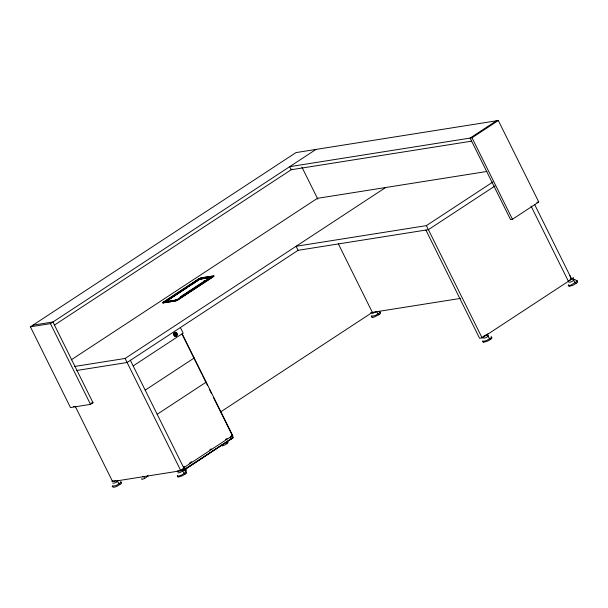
<?xml version="1.0" encoding="UTF-8"?>
<svg xmlns="http://www.w3.org/2000/svg" width="608" height="608" viewBox="0 0 608 608"><rect width="100%" height="100%" fill="white"/><g stroke="black" fill="none" stroke-linecap="round" stroke-linejoin="round"><path stroke-width="0.91" d="M112.761 483.041C113.939 483.846 117.922 481.764 118.264 480.388M177.848 472.849L179.565 472.705L182.415 471.276L232.666 437.813L231.549 435.571M371.8 313.105L372.651 313.356L376.337 311.653L378.951 314.708L373.601 317.27L371.898 317.536L371.838 316.897M568.822 282.165C569.962 282.834 575.335 280.128 573.899 279.384M574.492 279.422L577.304 280.896L577.235 281.314L571.041 285.008L568.754 285.585L568.282 285.441L568.662 284.711M183.586 467.719L183.745 466.929M142.584 476.71L143.914 476.406L144.582 478.481L148.147 476.072L147.372 475.859M208.103 279.467L204.166 281.246L181.534 296.096L180.318 297.692L181.024 296.476M230.812 438.664L231.549 438.338M569.863 275.546L571.322 279.118L571.482 278.768L570.319 279.277M165.224 301.819L176.928 299.919L175.15 300.2M165.33 301.857L189.734 285.783M176.867 299.805L176.784 300.223M165.46 301.705L181.883 291.095M199.865 279.163L191.208 284.939M231.04 438.322L232.704 437.988L183.373 470.068M112.883 485.404L112.199 486.453L116.5 485.374L121.144 482.319L121.22 481.908L120.27 481.84M177.688 475.403L177.308 476.132L177.779 476.277L181.61 475.053L186.261 471.998L186.329 471.588L185.387 471.527M371.914 315.461L371.23 316.517L375.531 315.43L380.182 312.383L380.251 311.965L379.308 311.904M483.337 337.79C483.284 339.249 489.083 336.49 488.49 335.297M482.957 340.67L482.577 341.407L483.048 341.544L486.879 340.32L490.914 337.911L491.598 336.862L491.135 336.718M141.839 478.792L141.55 479.058L142.333 479.271L144.582 478.481M112.997 480.48L111.895 481.46L112.457 481.703L115.414 480.502M177.278 470.896L177.566 471.382L180.523 470.182M222.019 445.246L221.616 445.603L222.262 445.884L224.451 445.147L228.167 442.708L227.521 442.426M482.836 336.657L487.958 333.906M569.172 280.486L573.663 277.94L570.676 278.616M112.837 487.152L114.57 487.206L117.26 486.126L121.516 483.337L121.448 482.691M378.951 314.708L380.547 313.394L380.486 312.755M177.916 476.512L177.977 477.158L182.377 475.806L186.626 473.016L186.565 472.37M483.185 341.787L483.246 342.426L487.646 341.08L490.299 339.598L491.895 338.291L491.834 337.645M568.89 285.821L568.951 286.467L573.352 285.114L577.6 282.325L577.539 281.686M32.9 325.174L52.942 321.997L93.016 402.732L90.524 404.373L70.475 407.55L30.4 326.815L295.959 152.593L498.309 120.521L538.764 202.008L512.453 219.268L510.553 219.564L470.098 138.084L496.409 120.825M30.4 326.815L50.449 323.638L316 149.416M54.469 325.067L292.167 169.123M71.098 359.921L317.406 198.337L486.894 171.471M163.324 302.146L198.846 278.836A2.257 0.441 -26.4 0 1 201.438 277.742L213.522 275.986A2.424 0.471 -26.4 0 1 213.438 276.686L177.916 299.995A2.424 0.471 -26.4 0 1 175.248 301.097L163.164 302.852A2.257 0.441 -26.4 0 1 163.324 302.146L163.4 302.29A2.257 0.441 -26.4 0 0 163.24 303.004M163.4 302.29L198.846 278.836M204.759 278.061L200.138 278.791L164.616 302.1L200.07 278.646L212.078 276.739L209.707 278.494M191.3 284.757L199.971 279.064L208.833 277.658M183.38 290.077L187.363 287.5M179.976 297.373L207.564 279.612M164.54 301.956L176.548 300.048L212.078 276.739M174.709 300.534L176.624 300.2L178.988 298.642M180.508 297.646L207.412 279.999M163.164 302.852L175.172 300.952A2.424 0.471 -26.4 0 0 177.84 299.843L213.37 276.534A2.424 0.471 -26.4 0 0 213.446 275.842M74.609 366.464L125.096 358.462L385.654 187.515M298.171 250.268L127.102 362.497L76.616 370.5M471.626 141.155L291.217 169.746L289.697 166.676L472.006 137.78L498.309 120.521M176.046 334.689L175.438 335.084L174.906 334.005L175.514 333.602L176.046 334.689L175.165 334.826M133.167 365.925L183.152 333.131L180.348 327.476M145.19 390.146L194.188 357.998L193.435 358.12M494.965 185.987L428.382 229.664L298.087 250.321L296.088 246.278L426.375 225.629L492.966 181.952M157.176 414.291L206.173 382.143M220.765 411.836L372.362 312.375L338.36 243.876M189.27 463.304L191.634 461.753M209.737 449.874L211.31 448.841M225.484 439.546L227.058 438.512M183.692 467.712L232.697 435.564L182.164 333.777M75.225 406.296L112.586 481.559L180.834 470.744L184.125 468.586L130.363 360.278M425.874 230.067L479.613 338.314L482.114 337.911L571.687 279.148L534.744 204.729M183.038 470.007L183.935 469.574L183.099 470.121M203.612 281.109L206.097 280.189M569.012 280.531L568.396 280.63M536.856 202.312L538.764 202.008M199.371 278.73A2.257 0.441 -26.4 0 1 201.514 277.894L213.522 275.986M206.606 277.765L208.453 277.476M210.3 277.18L212.146 276.891M200.085 279.049L212.07 276.936M200.176 279.14L209.137 277.674M202.069 282.88L203.916 282.583M168.948 301.18L165.368 301.895M170.719 300.899L173.379 300.481M167.322 301.705L169.693 301.348M171.015 301.12L172.923 300.785M370.789 312.626L460.697 298.376M91.2 403.02L93.016 402.732M73.348 406.661L74.617 406.456M231.944 435.685L232.697 435.564M231.162 436.483L230.523 436.24M183.517 469.368L185.364 469.08L184.102 466.541M176.578 335.988L176.328 336.026A2.022 1.687 81.1 0 1 174.055 335.586A2.022 1.687 81.1 0 1 174.108 332.872A2.022 1.687 81.1 0 1 176.388 332.842M576.84 280.759L577.304 280.896M185.866 469.756L186.512 470.037L185.242 471.162A1.839 0.95 56.7 0 0 183.882 469.771M576.004 283.64L572.561 278.92M531.035 206.044L568.396 281.306M472.006 137.78L512.453 219.268M490.299 339.598L486.856 334.879M426.375 225.629L482.114 337.911M301.91 167.116L317.817 199.158M182.195 334.484L201.909 374.201M202.745 375.896L207.366 385.191M209.464 389.416L211.561 393.642M213.659 397.868L233.373 437.585L183.388 470.372L182.552 468.684M230.561 437.19L231.397 438.877M185.03 474.331L181.587 469.612M125.096 358.462L180.834 470.744M50.449 323.638L90.524 404.373M119.913 484.644L116.888 480.761M225.538 442.442A1.839 0.95 56.7 0 1 226.898 443.84M175.484 335.304A0.996 0.828 81.1 0 1 174.732 333.792A0.996 0.828 81.1 0 1 176.176 333.853A0.996 0.828 81.1 0 1 175.484 335.304A0.996 0.828 81.1 0 0 176.145 334.202A0.996 0.828 81.1 0 0 175.096 333.382A0.996 0.828 81.1 0 0 174.557 334.651M175.203 335.312A0.996 0.828 81.1 0 1 174.808 335.076M176.692 333.245A2.022 1.687 81.1 0 1 177.012 334.233M177.004 334.757A2.022 1.687 81.1 0 1 176.647 335.684M174.815 333.853A0.996 0.828 81.1 0 0 175.666 335.289A0.996 0.828 81.1 0 0 176.252 333.762A0.996 0.828 81.1 0 0 174.815 333.853M174.025 333.389A2.022 1.687 81.1 0 0 175.765 336.315A2.022 1.687 81.1 0 0 176.943 333.207A2.022 1.687 81.1 0 0 174.025 333.389"/></g></svg>
